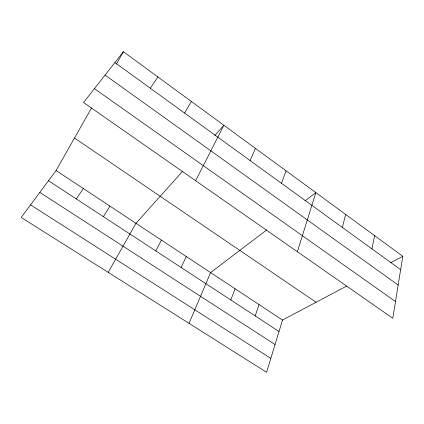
<?xml version="1.0" encoding="UTF-8"?>
<svg xmlns="http://www.w3.org/2000/svg" width="424" height="424" viewBox="0 0 424 424"><rect width="100%" height="100%" fill="white"/><g stroke="black" fill="none" stroke-linecap="round" stroke-linejoin="round"><path stroke-width="0.64" d="M402.8 256.303L392.788 318.291L83.533 102.502L123.426 51.702L402.8 256.303L390.727 262.7M371.901 248.846L374.636 235.675M342.327 227.407L345.666 214.459M346.567 286.11L282.485 320.072L266.579 372.299L21.2 217.443L56.079 170.528L91.621 107.813M297.362 251.708L315.854 192.623L304.951 200.902M255.179 315.922L259.048 304.596M281.441 183.274L286.078 170.819M230.81 299.985L235.092 288.771M189.046 323.369L210.59 272.584L266.696 229.962M250.107 160.558L255.434 148.379M181.127 267.491L186.269 256.52M195.628 180.719L223.893 125.276L214.719 135.505M155.815 250.934L161.401 240.095M116.351 64.188L123.426 51.702M108.194 272.346L135.972 223.294L182.627 171.28M184.567 113.054L191.404 101.484M103.403 216.659L109.954 206.112M76.272 198.909L83.332 188.526M150.276 88.197L157.935 76.967M30.549 204.866L270.819 358.375M39.819 192.395L275.044 344.516M48.49 180.741L279.003 331.504M56.079 170.528L282.485 320.072M74.497 138.028L316.097 302.259M94.414 88.648L395.497 301.538M105.067 75.08L398.163 285.023M114.904 62.556L400.638 269.68"/></g></svg>
